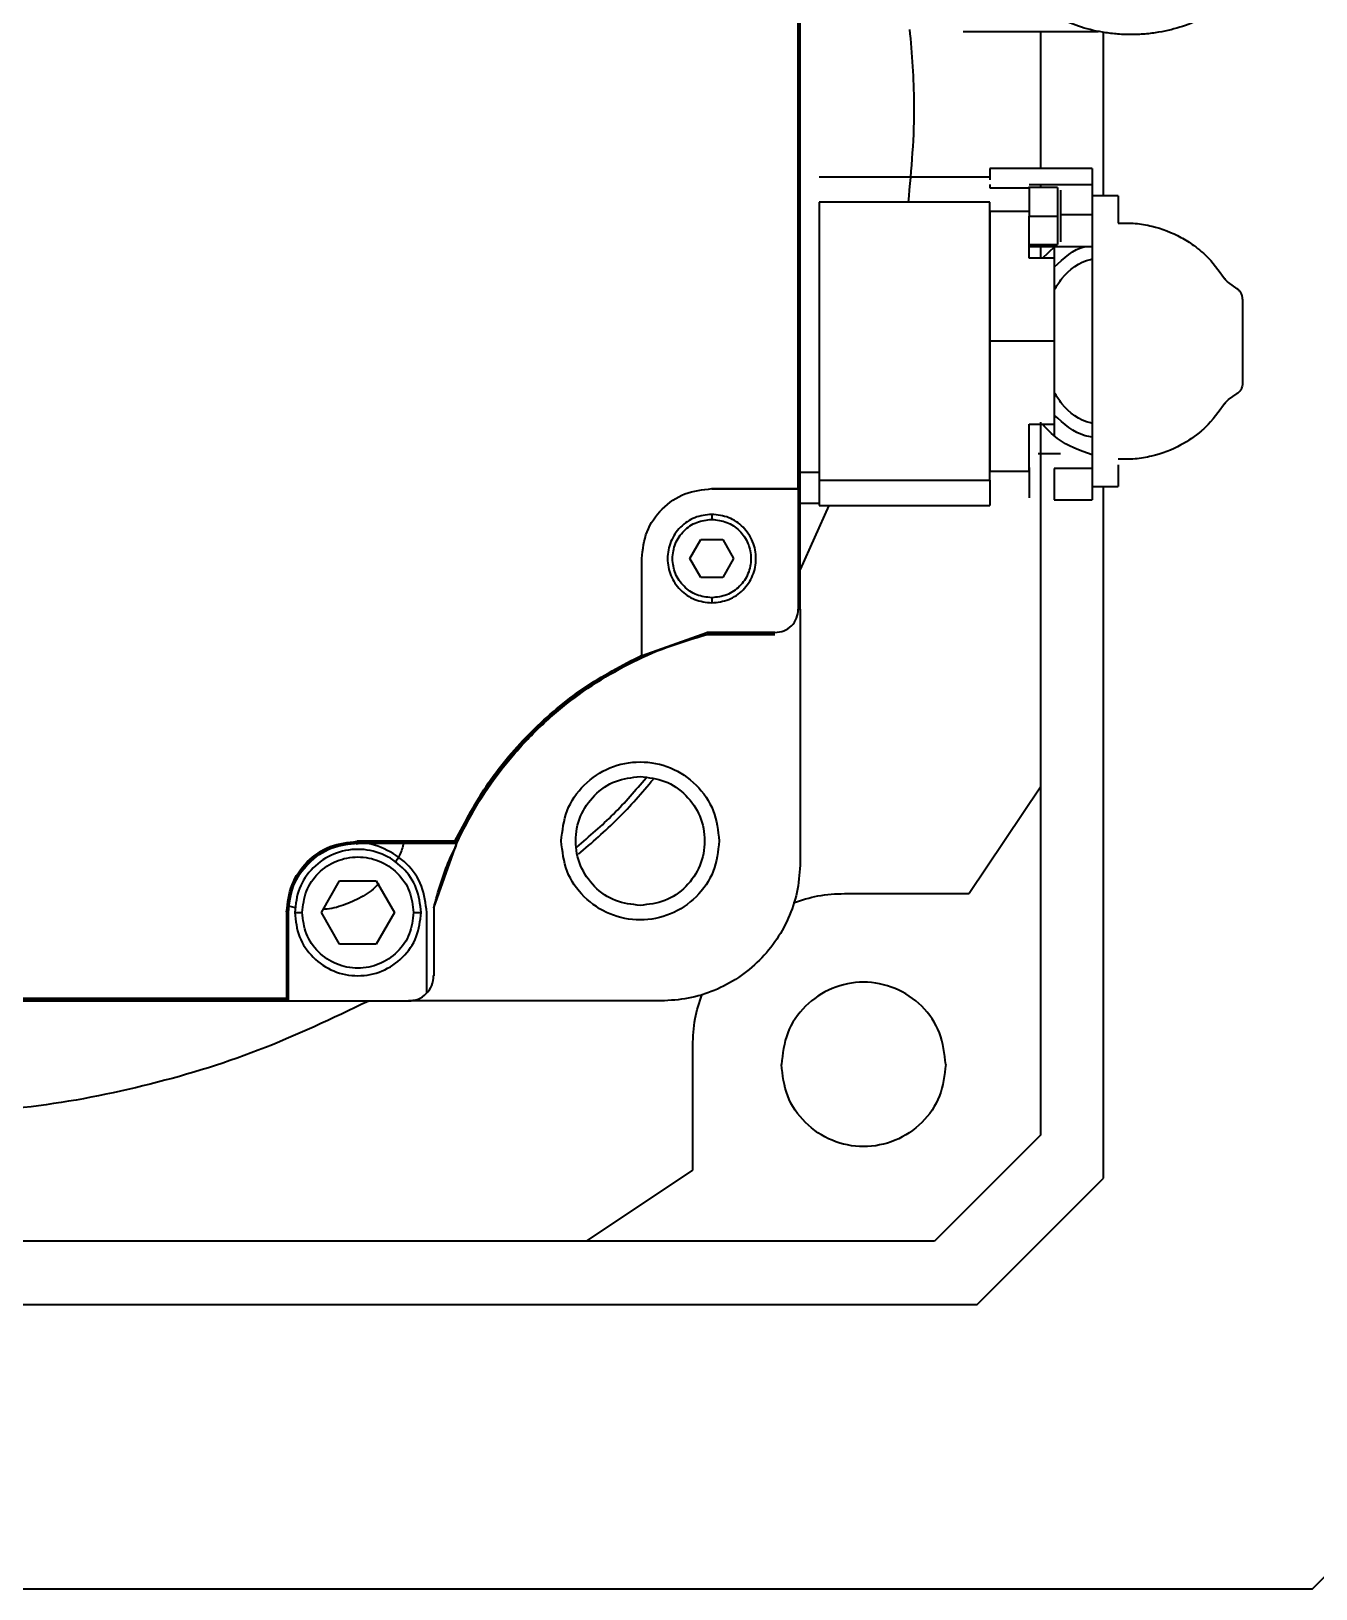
# Model space of a CAD drawing. Header units: millimetres. Extents: x -1052 to 3351, y 0 to 2015.
# Drawn here: x -363.778 to -362.274, y 1681.782 to 1683.605 of the extents above; entities that cross this region are included whole.
import ezdxf

# ---------------------------------------------------------------- set-up
doc = ezdxf.new("R2010")
doc.units = ezdxf.units.MM

msp = doc.modelspace()

# ---------------------------------------------------------------- linework, layer by layer
at = {"color": 7, "linetype": 'Continuous', "lineweight": 35}
for p, q in [((-362.8792, 1684.1116), (-362.8792, 1682.9283)), ((-362.8792, 1684.1116), (-362.8792, 1682.9283)), ((-362.8777, 1682.9282), (-362.8777, 1684.1117)), ((-362.8777, 1682.9282), (-362.8777, 1684.1117)), ((-362.8805, 1683.9705), (-362.8805, 1683.0693)), ((-362.8805, 1683.9705), (-362.8805, 1683.0693)), ((-362.687, 1683.6042), (-362.5287, 1683.6042)), ((-362.687, 1683.6042), (-362.5287, 1683.6042)), ((-362.5967, 1683.6042), (-362.5967, 1683.4437)), ((-362.5967, 1683.6042), (-362.5967, 1683.4437)), ((-362.5228, 1683.4119), (-362.5228, 1683.6032)), ((-362.5228, 1683.4119), (-362.5228, 1683.6032)), ((-362.6559, 1683.4437), (-362.6559, 1683.4305)), ((-362.5361, 1683.4437), (-362.6559, 1683.4437)), ((-362.6559, 1683.4437), (-362.6559, 1683.4305)), ((-362.5361, 1683.4437), (-362.6559, 1683.4437)), ((-362.5361, 1683.4437), (-362.5361, 1683.4253)), ((-362.5361, 1683.4437), (-362.5361, 1683.4253)), ((-362.8556, 1683.4341), (-362.6559, 1683.4341)), ((-362.8556, 1683.4341), (-362.6559, 1683.4341)), ((-362.6559, 1683.4253), (-362.6559, 1683.4212)), ((-362.6559, 1683.4253), (-362.6559, 1683.4212)), ((-362.6559, 1683.4212), (-362.61, 1683.4212)), ((-362.6559, 1683.4212), (-362.61, 1683.4212)), ((-362.5767, 1683.4216), (-362.6105, 1683.4216)), ((-362.5767, 1683.4216), (-362.6105, 1683.4216)), ((-362.61, 1683.425), (-362.5804, 1683.425)), ((-362.61, 1683.425), (-362.5804, 1683.425)), ((-362.61, 1683.4212), (-362.61, 1683.4211)), ((-362.61, 1683.4212), (-362.61, 1683.4211)), ((-362.61, 1683.4211), (-362.61, 1683.3937)), ((-362.61, 1683.4211), (-362.61, 1683.3937)), ((-362.6069, 1683.4253), (-362.5804, 1683.4253)), ((-362.6069, 1683.4253), (-362.5804, 1683.4253)), ((-362.5967, 1683.425), (-362.5967, 1683.4216)), ((-362.5967, 1683.425), (-362.5967, 1683.4216)), ((-362.5804, 1683.425), (-362.5804, 1683.4253)), ((-362.5804, 1683.4253), (-362.5361, 1683.4253)), ((-362.5804, 1683.425), (-362.5804, 1683.4253)), ((-362.5804, 1683.4253), (-362.5361, 1683.4253)), ((-362.5767, 1683.4216), (-362.5767, 1683.3883)), ((-362.5767, 1683.4216), (-362.5767, 1683.3883)), ((-362.5361, 1683.4253), (-362.5361, 1683.4073)), ((-362.5361, 1683.4253), (-362.5361, 1683.4073)), ((-362.6559, 1683.4045), (-362.8556, 1683.4045)), ((-362.8556, 1683.4045), (-362.8556, 1683.0791)), ((-362.6559, 1683.4045), (-362.8556, 1683.4045)), ((-362.8556, 1683.4045), (-362.8556, 1683.0791)), ((-362.6559, 1683.0791), (-362.6559, 1683.4045)), ((-362.6559, 1683.0791), (-362.6559, 1683.4045)), ((-362.573, 1683.4184), (-362.573, 1683.3883)), ((-362.573, 1683.4184), (-362.573, 1683.3883)), ((-362.5057, 1683.4119), (-362.5361, 1683.4119)), ((-362.5057, 1683.4119), (-362.5361, 1683.4119)), ((-362.5361, 1683.4073), (-362.5361, 1683.3907)), ((-362.5361, 1683.4073), (-362.5361, 1683.3907)), ((-362.5057, 1683.4119), (-362.5057, 1683.3799)), ((-362.5057, 1683.4119), (-362.5057, 1683.3799)), ((-362.6559, 1683.3937), (-362.6559, 1683.2418)), ((-362.61, 1683.3937), (-362.6559, 1683.3937)), ((-362.6559, 1683.3937), (-362.6559, 1683.2418)), ((-362.61, 1683.3937), (-362.6559, 1683.3937)), ((-362.61, 1683.3932), (-362.61, 1683.3937)), ((-362.61, 1683.3932), (-362.61, 1683.3937)), ((-362.61, 1683.3932), (-362.61, 1683.3883)), ((-362.61, 1683.3932), (-362.61, 1683.3883)), ((-362.61, 1683.388), (-362.61, 1683.3883)), ((-362.61, 1683.3883), (-362.5767, 1683.3883)), ((-362.61, 1683.388), (-362.61, 1683.3883)), ((-362.61, 1683.3883), (-362.5767, 1683.3883)), ((-362.61, 1683.339), (-362.61, 1683.388)), ((-362.61, 1683.339), (-362.61, 1683.388)), ((-362.5767, 1683.3883), (-362.5767, 1683.355)), ((-362.5767, 1683.3883), (-362.5767, 1683.355)), ((-362.5361, 1683.3898), (-362.573, 1683.3898)), ((-362.5361, 1683.3898), (-362.573, 1683.3898)), ((-362.573, 1683.3883), (-362.573, 1683.3581)), ((-362.573, 1683.3883), (-362.573, 1683.3581)), ((-362.5361, 1683.3907), (-362.5361, 1683.3898)), ((-362.5361, 1683.3907), (-362.5361, 1683.3898)), ((-362.5361, 1683.3898), (-362.5361, 1683.3528)), ((-362.5361, 1683.3898), (-362.5361, 1683.3528)), ((-362.6105, 1683.355), (-362.5767, 1683.355)), ((-362.6105, 1683.355), (-362.5767, 1683.355)), ((-362.61, 1683.3528), (-362.5361, 1683.3528)), ((-362.61, 1683.3528), (-362.5361, 1683.3528)), ((-362.5967, 1683.355), (-362.5967, 1683.339)), ((-362.5967, 1683.355), (-362.5967, 1683.339)), ((-362.5942, 1683.339), (-362.5799, 1683.3528)), ((-362.5942, 1683.339), (-362.5799, 1683.3528)), ((-362.5804, 1683.3528), (-362.5804, 1683.339)), ((-362.5804, 1683.3528), (-362.5804, 1683.339)), ((-362.5361, 1683.3528), (-362.5361, 1683.1309)), ((-362.5361, 1683.3528), (-362.5361, 1683.1309)), ((-362.5804, 1683.339), (-362.61, 1683.339)), ((-362.5804, 1683.339), (-362.61, 1683.339)), ((-362.5804, 1683.339), (-362.5804, 1683.2418)), ((-362.5804, 1683.339), (-362.5804, 1683.2418)), ((-362.3664, 1683.3032), (-362.3766, 1683.3103)), ((-362.3664, 1683.3032), (-362.3766, 1683.3103)), ((-362.36, 1683.291), (-362.36, 1683.1926)), ((-362.36, 1683.291), (-362.36, 1683.1926)), ((-362.6559, 1683.2418), (-362.6559, 1683.0899)), ((-362.5804, 1683.2418), (-362.6559, 1683.2418)), ((-362.6559, 1683.2418), (-362.6559, 1683.0899)), ((-362.5804, 1683.2418), (-362.6559, 1683.2418)), ((-362.5804, 1683.2418), (-362.5804, 1683.1446)), ((-362.5804, 1683.2418), (-362.5804, 1683.1446)), ((-362.3766, 1683.1734), (-362.3664, 1683.1805)), ((-362.3766, 1683.1734), (-362.3664, 1683.1805)), ((-362.5967, 1683.147), (-362.5967, 1682.7199)), ((-362.5967, 1683.147), (-362.5967, 1682.7199)), ((-362.61, 1683.1446), (-362.5804, 1683.1446)), ((-362.61, 1683.0899), (-362.61, 1683.1446)), ((-362.61, 1683.1446), (-362.5804, 1683.1446)), ((-362.61, 1683.0899), (-362.61, 1683.1446)), ((-362.5804, 1683.1446), (-362.5804, 1683.1309)), ((-362.5804, 1683.1446), (-362.5804, 1683.1309)), ((-362.5361, 1683.1309), (-362.5361, 1683.0939)), ((-362.5361, 1683.1309), (-362.5361, 1683.0939)), ((-362.573, 1683.1102), (-362.5991, 1683.1102)), ((-362.573, 1683.1102), (-362.5991, 1683.1102)), ((-362.61, 1683.0939), (-362.61, 1683.0734)), ((-362.61, 1683.0939), (-362.61, 1683.0734)), ((-362.5361, 1683.093), (-362.5804, 1683.093)), ((-362.5804, 1683.093), (-362.5804, 1683.0562)), ((-362.5361, 1683.093), (-362.5804, 1683.093)), ((-362.5804, 1683.093), (-362.5804, 1683.0562)), ((-362.5361, 1683.0939), (-362.5361, 1683.093)), ((-362.5361, 1683.0939), (-362.5361, 1683.093)), ((-362.5361, 1683.093), (-362.5361, 1683.0562)), ((-362.5361, 1683.093), (-362.5361, 1683.0562)), ((-362.5057, 1683.0972), (-362.5057, 1683.0717)), ((-362.5057, 1683.0972), (-362.5057, 1683.0717)), ((-362.8777, 1683.0887), (-362.8556, 1683.0887)), ((-362.8777, 1683.0887), (-362.8556, 1683.0887)), ((-362.8556, 1683.0887), (-362.8556, 1683.0843)), ((-362.8556, 1683.0887), (-362.8556, 1683.0843)), ((-362.8556, 1683.0791), (-362.6559, 1683.0791)), ((-362.8556, 1683.0791), (-362.8556, 1683.0495)), ((-362.8556, 1683.0791), (-362.6559, 1683.0791)), ((-362.8556, 1683.0791), (-362.8556, 1683.0495)), ((-362.6559, 1683.0899), (-362.61, 1683.0899)), ((-362.6559, 1683.0899), (-362.61, 1683.0899)), ((-362.6559, 1683.0791), (-362.6559, 1683.0495)), ((-362.6559, 1683.0791), (-362.6559, 1683.0495)), ((-362.9813, 1683.0693), (-362.8805, 1683.0693)), ((-362.9813, 1683.0688), (-362.9813, 1683.0693)), ((-362.9813, 1683.0693), (-362.8805, 1683.0693)), ((-362.9813, 1683.0688), (-362.9813, 1683.0693)), ((-362.88, 1683.0688), (-362.9813, 1683.0688)), ((-362.88, 1683.0688), (-362.9813, 1683.0688)), ((-362.8805, 1683.0693), (-362.88, 1683.0688)), ((-362.8805, 1683.0693), (-362.88, 1683.0688)), ((-362.88, 1683.0688), (-362.88, 1682.9283)), ((-362.88, 1683.0688), (-362.88, 1682.9283)), ((-362.61, 1683.0734), (-362.61, 1683.0586)), ((-362.61, 1683.0734), (-362.61, 1683.0586)), ((-362.5805, 1683.0562), (-362.536, 1683.0562)), ((-362.5805, 1683.0562), (-362.536, 1683.0562)), ((-362.5361, 1683.0717), (-362.5057, 1683.0717)), ((-362.5361, 1683.0717), (-362.5057, 1683.0717)), ((-362.5228, 1682.2626), (-362.5228, 1683.0717)), ((-362.5228, 1682.2626), (-362.5228, 1683.0717)), ((-362.9813, 1683.0392), (-362.9813, 1683.0333)), ((-362.9813, 1683.0392), (-362.9813, 1683.0333)), ((-362.8444, 1683.0495), (-362.8778, 1682.9746)), ((-362.8444, 1683.0495), (-362.8778, 1682.9746)), ((-362.8556, 1683.0518), (-362.8777, 1683.0518)), ((-362.8556, 1683.0518), (-362.8777, 1683.0518)), ((-362.8556, 1683.0495), (-362.6559, 1683.0495)), ((-362.8556, 1683.0495), (-362.6559, 1683.0495)), ((-363.0069, 1682.9874), (-362.9941, 1683.0096)), ((-363.0069, 1682.9874), (-362.9941, 1683.0096)), ((-362.9941, 1683.0096), (-362.9685, 1683.0096)), ((-362.9941, 1683.0096), (-362.9685, 1683.0096)), ((-362.9685, 1683.0096), (-362.9557, 1682.9874)), ((-362.9685, 1683.0096), (-362.9557, 1682.9874)), ((-363.0632, 1682.8745), (-363.0632, 1682.9874)), ((-363.0632, 1682.8745), (-363.0632, 1682.9874)), ((-362.9941, 1682.9652), (-363.0069, 1682.9874)), ((-362.9941, 1682.9652), (-363.0069, 1682.9874)), ((-362.9557, 1682.9874), (-362.9685, 1682.9652)), ((-362.9557, 1682.9874), (-362.9685, 1682.9652)), ((-362.9685, 1682.9652), (-362.9941, 1682.9652)), ((-362.9685, 1682.9652), (-362.9941, 1682.9652)), ((-362.9813, 1682.9416), (-362.9813, 1682.9356)), ((-362.9813, 1682.9416), (-362.9813, 1682.9356)), ((-362.88, 1682.9283), (-362.8792, 1682.9283)), ((-362.88, 1682.9283), (-362.8792, 1682.9283)), ((-362.8778, 1682.9283), (-362.8778, 1682.6325)), ((-362.8778, 1682.9283), (-362.8778, 1682.6325)), ((-363.0627, 1682.8741), (-362.9871, 1682.9009)), ((-363.0627, 1682.8741), (-362.9871, 1682.9009)), ((-362.9871, 1682.9009), (-362.987, 1682.9002)), ((-362.9073, 1682.9009), (-362.9871, 1682.9009)), ((-362.9871, 1682.9009), (-362.987, 1682.9002)), ((-362.9073, 1682.9009), (-362.9871, 1682.9009)), ((-362.987, 1682.9002), (-362.987, 1682.9001)), ((-362.987, 1682.9002), (-362.987, 1682.9001)), ((-362.9073, 1682.9001), (-362.987, 1682.9001)), ((-362.9073, 1682.9001), (-362.987, 1682.9001)), ((-362.9866, 1682.8986), (-362.9073, 1682.8986)), ((-362.9866, 1682.8986), (-362.9073, 1682.8986)), ((-362.9073, 1682.9001), (-362.9073, 1682.9009)), ((-362.9073, 1682.9001), (-362.9073, 1682.9009)), ((-363.0632, 1682.8745), (-363.0627, 1682.8741)), ((-363.0632, 1682.8745), (-363.0627, 1682.8741)), ((-362.5967, 1682.7199), (-362.6799, 1682.5954)), ((-362.5967, 1682.7199), (-362.6799, 1682.5954)), ((-362.5967, 1682.7199), (-362.5967, 1682.3126)), ((-362.5967, 1682.7199), (-362.5967, 1682.3126)), ((-363.2819, 1682.6566), (-363.3962, 1682.6566)), ((-363.3962, 1682.6566), (-363.3962, 1682.6553)), ((-363.2819, 1682.6566), (-363.3962, 1682.6566)), ((-363.3962, 1682.6566), (-363.3962, 1682.6553)), ((-363.2811, 1682.6553), (-363.3962, 1682.6553)), ((-363.2811, 1682.6553), (-363.3962, 1682.6553)), ((-363.3955, 1682.6546), (-363.2796, 1682.6546)), ((-363.3955, 1682.6546), (-363.2796, 1682.6546)), ((-363.3066, 1682.5786), (-363.2796, 1682.6546)), ((-363.3066, 1682.5786), (-363.2796, 1682.6546)), ((-363.2811, 1682.6553), (-363.2819, 1682.6566)), ((-363.2811, 1682.6553), (-363.2819, 1682.6566)), ((-363.4382, 1682.5732), (-363.4168, 1682.6102)), ((-363.4382, 1682.5732), (-363.4168, 1682.6102)), ((-363.4168, 1682.6102), (-363.3741, 1682.6102)), ((-363.4168, 1682.6102), (-363.3741, 1682.6102)), ((-363.3741, 1682.6102), (-363.3528, 1682.5732)), ((-363.3741, 1682.6102), (-363.3528, 1682.5732)), ((-362.826, 1682.5954), (-362.6799, 1682.5954)), ((-362.826, 1682.5954), (-362.6799, 1682.5954)), ((-363.4789, 1682.574), (-363.4789, 1682.4725)), ((-363.4776, 1682.574), (-363.4789, 1682.574)), ((-363.4789, 1682.574), (-363.4789, 1682.4725)), ((-363.4776, 1682.574), (-363.4789, 1682.574)), ((-363.4776, 1682.574), (-363.4776, 1682.4712)), ((-363.4776, 1682.574), (-363.4776, 1682.4712)), ((-363.4768, 1682.4696), (-363.4768, 1682.5732)), ((-363.4768, 1682.4696), (-363.4768, 1682.5732)), ((-363.4683, 1682.5789), (-363.4747, 1682.5802)), ((-363.4683, 1682.5789), (-363.4747, 1682.5802)), ((-363.4168, 1682.5363), (-363.4382, 1682.5732)), ((-363.4168, 1682.5363), (-363.4382, 1682.5732)), ((-363.3528, 1682.5732), (-363.3741, 1682.5363)), ((-363.3528, 1682.5732), (-363.3741, 1682.5363)), ((-363.3149, 1682.4793), (-363.3149, 1682.5732)), ((-363.3149, 1682.4793), (-363.3149, 1682.5732)), ((-363.3066, 1682.5786), (-363.3066, 1682.4992)), ((-363.3066, 1682.5786), (-363.3066, 1682.4992)), ((-363.3741, 1682.5363), (-363.4168, 1682.5363)), ((-363.3741, 1682.5363), (-363.4168, 1682.5363)), ((-363.4789, 1682.4725), (-364.3771, 1682.4725)), ((-363.4789, 1682.4725), (-364.3771, 1682.4725)), ((-363.4776, 1682.4712), (-363.4789, 1682.4725)), ((-363.4776, 1682.4712), (-363.4789, 1682.4725)), ((-363.4768, 1682.4696), (-364.3791, 1682.4696)), ((-363.4768, 1682.4696), (-364.3791, 1682.4696)), ((-363.4776, 1682.4712), (-364.3784, 1682.4712)), ((-363.4776, 1682.4712), (-364.3784, 1682.4712)), ((-363.3362, 1682.4696), (-363.4768, 1682.4696)), ((-363.3362, 1682.4696), (-363.4768, 1682.4696)), ((-363.0405, 1682.4698), (-363.3364, 1682.4698)), ((-363.0405, 1682.4698), (-363.3364, 1682.4698)), ((-363.0035, 1682.2719), (-363.0035, 1682.4179)), ((-363.0035, 1682.2719), (-363.0035, 1682.4179)), ((-362.5967, 1682.3126), (-362.7206, 1682.1887)), ((-362.5967, 1682.3126), (-362.7206, 1682.1887)), ((-363.128, 1682.1887), (-363.0035, 1682.2719)), ((-363.128, 1682.1887), (-363.0035, 1682.2719)), ((-362.6707, 1682.1147), (-362.5228, 1682.2626)), ((-362.6707, 1682.1147), (-362.5228, 1682.2626)), ((-362.7206, 1682.1887), (-363.128, 1682.1887)), ((-362.7206, 1682.1887), (-363.128, 1682.1887)), ((-365.1853, 1682.1147), (-362.6707, 1682.1147)), ((-365.1853, 1682.1147), (-362.6707, 1682.1147)), ((-362.2783, 1681.7819), (-362.1899, 1681.8703)), ((-362.2783, 1681.7819), (-362.1899, 1681.8703)), ((-365.5776, 1681.7819), (-362.2783, 1681.7819)), ((-365.5776, 1681.7819), (-362.2783, 1681.7819))]:
    msp.add_line(p, q, dxfattribs=at)
for points, knots in [([(-362.3828, 1683.6331), (-362.3979, 1683.6245), (-362.4204, 1683.6118), (-362.453, 1683.6038), (-362.4742, 1683.601), (-362.4913, 1683.6003), (-362.5083, 1683.6011), (-362.5293, 1683.6039), (-362.5617, 1683.6119), (-362.5841, 1683.6246), (-362.5991, 1683.6331)], [0, 0, 0, 0, 3.864036, 5.808269, 6.781871, 7.753767, 8.721138, 9.691709, 11.62729, 15.468678, 15.468678, 15.468678, 15.468678]), ([(-362.3828, 1683.6331), (-362.3979, 1683.6245), (-362.4204, 1683.6118), (-362.453, 1683.6038), (-362.4742, 1683.601), (-362.4913, 1683.6003), (-362.5083, 1683.6011), (-362.5293, 1683.6039), (-362.5617, 1683.6119), (-362.5841, 1683.6246), (-362.5991, 1683.6331)], [0, 0, 0, 0, 3.864036, 5.808269, 6.781871, 7.753767, 8.721138, 9.691709, 11.62729, 15.468678, 15.468678, 15.468678, 15.468678]), ([(-362.7498, 1683.6067), (-362.7474, 1683.5778), (-362.7416, 1683.5104), (-362.7479, 1683.443), (-362.7515, 1683.4045)], [0, 0, 0, 0, 5.876005, 13.692078, 13.692078, 13.692078, 13.692078]), ([(-362.7498, 1683.6067), (-362.7474, 1683.5778), (-362.7416, 1683.5104), (-362.7479, 1683.443), (-362.7515, 1683.4045)], [0, 0, 0, 0, 5.876005, 13.692078, 13.692078, 13.692078, 13.692078]), ([(-362.5057, 1683.3799), (-362.499, 1683.38), (-362.4856, 1683.3802), (-362.4598, 1683.3757), (-362.4369, 1683.3667), (-362.4188, 1683.3553), (-362.4095, 1683.3479), (-362.3963, 1683.3362), (-362.3879, 1683.3245), (-362.3808, 1683.3147)], [0, 0, 0, 0, 1.261679, 2.513976, 5.00612, 6.253166, 7.048934, 7.506224, 9.994556, 9.994556, 9.994556, 9.994556]), ([(-362.5057, 1683.3799), (-362.499, 1683.38), (-362.4856, 1683.3802), (-362.4598, 1683.3757), (-362.4369, 1683.3667), (-362.4188, 1683.3553), (-362.4095, 1683.3479), (-362.3963, 1683.3362), (-362.3879, 1683.3245), (-362.3808, 1683.3147)], [0, 0, 0, 0, 1.261679, 2.513976, 5.00612, 6.253166, 7.048934, 7.506224, 9.994556, 9.994556, 9.994556, 9.994556]), ([(-362.5804, 1683.3283), (-362.5694, 1683.3389), (-362.5581, 1683.3499), (-362.5434, 1683.3527), (-362.543, 1683.3528)], [0, 0, 0, 0, 2.974665, 3.060424, 3.060424, 3.060424, 3.060424]), ([(-362.5804, 1683.3283), (-362.5694, 1683.3389), (-362.5581, 1683.3499), (-362.5434, 1683.3527), (-362.543, 1683.3528)], [0, 0, 0, 0, 2.974665, 3.060424, 3.060424, 3.060424, 3.060424]), ([(-362.5804, 1683.3018), (-362.5777, 1683.3063), (-362.5679, 1683.3223), (-362.5506, 1683.3351), (-362.5367, 1683.3378), (-362.5361, 1683.3379)], [0, 0, 0, 0, 1.091399, 3.850394, 3.983026, 3.983026, 3.983026, 3.983026]), ([(-362.5804, 1683.3018), (-362.5777, 1683.3063), (-362.5679, 1683.3223), (-362.5506, 1683.3351), (-362.5367, 1683.3378), (-362.5361, 1683.3379)], [0, 0, 0, 0, 1.091399, 3.850394, 3.983026, 3.983026, 3.983026, 3.983026]), ([(-362.3766, 1683.3103), (-362.3774, 1683.3109), (-362.3791, 1683.3122), (-362.3802, 1683.3138), (-362.3808, 1683.3147)], [0, 0, 0, 0, 0.2024779, 0.4090377, 0.4090377, 0.4090377, 0.4090377]), ([(-362.3766, 1683.3103), (-362.3774, 1683.3109), (-362.3791, 1683.3122), (-362.3802, 1683.3138), (-362.3808, 1683.3147)], [0, 0, 0, 0, 0.2024779, 0.4090377, 0.4090377, 0.4090377, 0.4090377]), ([(-362.36, 1683.291), (-362.3601, 1683.2922), (-362.3603, 1683.2946), (-362.3616, 1683.2979), (-362.3636, 1683.3009), (-362.3655, 1683.3025), (-362.3664, 1683.3032)], [0, 0, 0, 0, 0.2405007, 0.4819566, 0.7243993, 0.9630749, 0.9630749, 0.9630749, 0.9630749]), ([(-362.36, 1683.291), (-362.3601, 1683.2922), (-362.3603, 1683.2946), (-362.3616, 1683.2979), (-362.3636, 1683.3009), (-362.3655, 1683.3025), (-362.3664, 1683.3032)], [0, 0, 0, 0, 0.2405007, 0.4819566, 0.7243993, 0.9630749, 0.9630749, 0.9630749, 0.9630749]), ([(-362.36, 1683.1926), (-362.3601, 1683.1914), (-362.3603, 1683.1895), (-362.361, 1683.1873), (-362.3621, 1683.185), (-362.3637, 1683.1827), (-362.3655, 1683.1812), (-362.3664, 1683.1805)], [0, 0, 0, 0, 0.2401636, 0.394074, 0.4814486, 0.7459767, 0.9631473, 0.9631473, 0.9631473, 0.9631473]), ([(-362.36, 1683.1926), (-362.3601, 1683.1914), (-362.3603, 1683.1895), (-362.361, 1683.1873), (-362.3621, 1683.185), (-362.3637, 1683.1827), (-362.3655, 1683.1812), (-362.3664, 1683.1805)], [0, 0, 0, 0, 0.2401636, 0.394074, 0.4814486, 0.7459767, 0.9631473, 0.9631473, 0.9631473, 0.9631473]), ([(-362.5361, 1683.1458), (-362.5367, 1683.1459), (-362.5506, 1683.1486), (-362.5679, 1683.1614), (-362.5777, 1683.1774), (-362.5804, 1683.1819)], [0, 0, 0, 0, 0.132632, 2.891636, 3.983022, 3.983022, 3.983022, 3.983022]), ([(-362.5361, 1683.1458), (-362.5367, 1683.1459), (-362.5506, 1683.1486), (-362.5679, 1683.1614), (-362.5777, 1683.1774), (-362.5804, 1683.1819)], [0, 0, 0, 0, 0.132632, 2.891636, 3.983022, 3.983022, 3.983022, 3.983022]), ([(-362.3808, 1683.169), (-362.3879, 1683.1591), (-362.3963, 1683.1475), (-362.4139, 1683.1318), (-362.4333, 1683.1183), (-362.46, 1683.108), (-362.4857, 1683.1035), (-362.4991, 1683.1037), (-362.5057, 1683.1037)], [0, 0, 0, 0, 2.501918, 2.93692, 4.993173, 7.488467, 8.743414, 9.993832, 9.993832, 9.993832, 9.993832]), ([(-362.3808, 1683.169), (-362.3879, 1683.1591), (-362.3963, 1683.1475), (-362.4139, 1683.1318), (-362.4333, 1683.1183), (-362.46, 1683.108), (-362.4857, 1683.1035), (-362.4991, 1683.1037), (-362.5057, 1683.1037)], [0, 0, 0, 0, 2.501918, 2.93692, 4.993173, 7.488467, 8.743414, 9.993832, 9.993832, 9.993832, 9.993832]), ([(-362.3808, 1683.169), (-362.3802, 1683.1698), (-362.3791, 1683.1715), (-362.3774, 1683.1728), (-362.3766, 1683.1734)], [0, 0, 0, 0, 0.2065485, 0.4090258, 0.4090258, 0.4090258, 0.4090258]), ([(-362.3808, 1683.169), (-362.3802, 1683.1698), (-362.3791, 1683.1715), (-362.3774, 1683.1728), (-362.3766, 1683.1734)], [0, 0, 0, 0, 0.2065485, 0.4090258, 0.4090258, 0.4090258, 0.4090258]), ([(-362.5361, 1683.1295), (-362.5388, 1683.13), (-362.556, 1683.1329), (-362.5693, 1683.1451), (-362.5804, 1683.1554)], [0, 0, 0, 0, 0.563942, 3.528904, 3.528904, 3.528904, 3.528904]), ([(-362.5361, 1683.1295), (-362.5388, 1683.13), (-362.556, 1683.1329), (-362.5693, 1683.1451), (-362.5804, 1683.1554)], [0, 0, 0, 0, 0.563942, 3.528904, 3.528904, 3.528904, 3.528904]), ([(-362.5361, 1683.1088), (-362.5505, 1683.1139), (-362.5729, 1683.1218), (-362.5887, 1683.1387), (-362.5942, 1683.1446)], [0, 0, 0, 0, 3.023251, 4.686267, 4.686267, 4.686267, 4.686267]), ([(-362.5361, 1683.1088), (-362.5505, 1683.1139), (-362.5729, 1683.1218), (-362.5887, 1683.1387), (-362.5942, 1683.1446)], [0, 0, 0, 0, 3.023251, 4.686267, 4.686267, 4.686267, 4.686267]), ([(-363.0632, 1682.9874), (-363.062, 1682.9982), (-363.0595, 1683.0196), (-363.0406, 1683.0467), (-363.0135, 1683.0656), (-362.992, 1683.0681), (-362.9813, 1683.0693)], [0, 0, 0, 0, 2.168999, 4.337999, 6.50702, 8.676018, 8.676018, 8.676018, 8.676018]), ([(-363.0632, 1682.9874), (-363.062, 1682.9982), (-363.0595, 1683.0196), (-363.0406, 1683.0467), (-363.0135, 1683.0656), (-362.992, 1683.0681), (-362.9813, 1683.0693)], [0, 0, 0, 0, 2.168999, 4.337999, 6.50702, 8.676018, 8.676018, 8.676018, 8.676018]), ([(-362.9813, 1683.0392), (-362.9881, 1683.0384), (-363.0016, 1683.0369), (-363.0189, 1683.0249), (-363.0304, 1683.0078), (-363.0344, 1682.9874), (-363.0304, 1682.9671), (-363.0189, 1682.95), (-363.0016, 1682.938), (-362.9881, 1682.9364), (-362.9813, 1682.9356)], [0, 0, 0, 0, 1.371469, 2.742915, 4.114374, 5.485831, 6.857288, 8.228746, 9.600193, 10.971661, 10.971661, 10.971661, 10.971661]), ([(-362.9813, 1683.0392), (-362.9881, 1683.0384), (-363.0016, 1683.0369), (-363.0189, 1683.0249), (-363.0304, 1683.0078), (-363.0344, 1682.9874), (-363.0304, 1682.9671), (-363.0189, 1682.95), (-363.0016, 1682.938), (-362.9881, 1682.9364), (-362.9813, 1682.9356)], [0, 0, 0, 0, 1.371469, 2.742915, 4.114374, 5.485831, 6.857288, 8.228746, 9.600193, 10.971661, 10.971661, 10.971661, 10.971661]), ([(-362.9813, 1682.9356), (-362.9745, 1682.9364), (-362.961, 1682.938), (-362.9437, 1682.95), (-362.9322, 1682.9671), (-362.9282, 1682.9874), (-362.9322, 1683.0078), (-362.9437, 1683.0249), (-362.961, 1683.0369), (-362.9745, 1683.0384), (-362.9813, 1683.0392)], [0, 0, 0, 0, 1.371439, 2.742911, 4.114353, 5.48581, 6.857267, 8.228709, 9.60018, 10.971619, 10.971619, 10.971619, 10.971619]), ([(-362.9813, 1682.9356), (-362.9745, 1682.9364), (-362.961, 1682.938), (-362.9437, 1682.95), (-362.9322, 1682.9671), (-362.9282, 1682.9874), (-362.9322, 1683.0078), (-362.9437, 1683.0249), (-362.961, 1683.0369), (-362.9745, 1683.0384), (-362.9813, 1683.0392)], [0, 0, 0, 0, 1.371439, 2.742911, 4.114353, 5.48581, 6.857267, 8.228709, 9.60018, 10.971619, 10.971619, 10.971619, 10.971619]), ([(-362.9813, 1682.9416), (-362.9873, 1682.9423), (-362.9993, 1682.9436), (-363.0146, 1682.9542), (-363.0248, 1682.9694), (-363.0283, 1682.9874), (-363.0248, 1683.0054), (-363.0146, 1683.0206), (-362.9993, 1683.0312), (-362.9873, 1683.0326), (-362.9813, 1683.0333)], [0, 0, 0, 0, 1.21474, 2.429449, 3.644169, 4.85888, 6.073606, 7.288314, 8.503031, 9.717771, 9.717771, 9.717771, 9.717771]), ([(-362.9813, 1682.9416), (-362.9873, 1682.9423), (-362.9993, 1682.9436), (-363.0146, 1682.9542), (-363.0248, 1682.9694), (-363.0283, 1682.9874), (-363.0248, 1683.0054), (-363.0146, 1683.0206), (-362.9993, 1683.0312), (-362.9873, 1683.0326), (-362.9813, 1683.0333)], [0, 0, 0, 0, 1.21474, 2.429449, 3.644169, 4.85888, 6.073606, 7.288314, 8.503031, 9.717771, 9.717771, 9.717771, 9.717771]), ([(-362.9813, 1683.0333), (-362.9753, 1683.0326), (-362.9633, 1683.0312), (-362.948, 1683.0206), (-362.9378, 1683.0054), (-362.9342, 1682.9874), (-362.9378, 1682.9694), (-362.948, 1682.9542), (-362.9633, 1682.9436), (-362.9753, 1682.9423), (-362.9813, 1682.9416)], [0, 0, 0, 0, 1.214711, 2.429427, 3.644136, 4.858861, 6.073572, 7.288293, 8.503001, 9.717712, 9.717712, 9.717712, 9.717712]), ([(-362.9813, 1683.0333), (-362.9753, 1683.0326), (-362.9633, 1683.0312), (-362.948, 1683.0206), (-362.9378, 1683.0054), (-362.9342, 1682.9874), (-362.9378, 1682.9694), (-362.948, 1682.9542), (-362.9633, 1682.9436), (-362.9753, 1682.9423), (-362.9813, 1682.9416)], [0, 0, 0, 0, 1.214711, 2.429427, 3.644136, 4.858861, 6.073572, 7.288293, 8.503001, 9.717712, 9.717712, 9.717712, 9.717712]), ([(-362.9073, 1682.9009), (-362.9038, 1682.9013), (-362.8966, 1682.9021), (-362.8875, 1682.9084), (-362.8812, 1682.9175), (-362.8804, 1682.9247), (-362.88, 1682.9283)], [0, 0, 0, 0, 0.724961, 1.449915, 2.17486, 2.899821, 2.899821, 2.899821, 2.899821]), ([(-362.9073, 1682.9009), (-362.9038, 1682.9013), (-362.8966, 1682.9021), (-362.8875, 1682.9084), (-362.8812, 1682.9175), (-362.8804, 1682.9247), (-362.88, 1682.9283)], [0, 0, 0, 0, 0.724961, 1.449915, 2.17486, 2.899821, 2.899821, 2.899821, 2.899821]), ([(-363.2796, 1682.6546), (-363.2723, 1682.6693), (-363.2576, 1682.6987), (-363.2295, 1682.7393), (-363.1974, 1682.7768), (-363.1613, 1682.8104), (-363.1217, 1682.8398), (-363.079, 1682.8646), (-363.034, 1682.8849), (-363.0024, 1682.894), (-362.9866, 1682.8986)], [0, 0, 0, 0, 3.32992, 6.659851, 9.989796, 13.319718, 16.649664, 19.979585, 23.30951, 26.639448, 26.639448, 26.639448, 26.639448]), ([(-363.2796, 1682.6546), (-363.2723, 1682.6693), (-363.2576, 1682.6987), (-363.2295, 1682.7393), (-363.1974, 1682.7768), (-363.1613, 1682.8104), (-363.1217, 1682.8398), (-363.079, 1682.8646), (-363.034, 1682.8849), (-363.0024, 1682.894), (-362.9866, 1682.8986)], [0, 0, 0, 0, 3.32992, 6.659851, 9.989796, 13.319718, 16.649664, 19.979585, 23.30951, 26.639448, 26.639448, 26.639448, 26.639448]), ([(-363.2819, 1682.6566), (-363.2696, 1682.6799), (-363.2451, 1682.7265), (-363.1934, 1682.7865), (-363.1332, 1682.838), (-363.0865, 1682.8623), (-363.0632, 1682.8745)], [0, 0, 0, 0, 5.324147, 10.648266, 15.972399, 21.296536, 21.296536, 21.296536, 21.296536]), ([(-363.2819, 1682.6566), (-363.2696, 1682.6799), (-363.2451, 1682.7265), (-363.1934, 1682.7865), (-363.1332, 1682.838), (-363.0865, 1682.8623), (-363.0632, 1682.8745)], [0, 0, 0, 0, 5.324147, 10.648266, 15.972399, 21.296536, 21.296536, 21.296536, 21.296536]), ([(-363.0625, 1682.8727), (-363.0681, 1682.8703), (-363.0889, 1682.8614), (-363.1224, 1682.841), (-363.1623, 1682.8117), (-363.1985, 1682.7779), (-363.2307, 1682.7403), (-363.2589, 1682.6996), (-363.2737, 1682.6701), (-363.2811, 1682.6553)], [0, 0, 0, 0, 1.242335, 4.584263, 7.926183, 11.26814, 14.610051, 17.951994, 21.293908, 21.293908, 21.293908, 21.293908]), ([(-363.0625, 1682.8727), (-363.0681, 1682.8703), (-363.0889, 1682.8614), (-363.1224, 1682.841), (-363.1623, 1682.8117), (-363.1985, 1682.7779), (-363.2307, 1682.7403), (-363.2589, 1682.6996), (-363.2737, 1682.6701), (-363.2811, 1682.6553)], [0, 0, 0, 0, 1.242335, 4.584263, 7.926183, 11.26814, 14.610051, 17.951994, 21.293908, 21.293908, 21.293908, 21.293908]), ([(-363.1575, 1682.657), (-363.1561, 1682.6691), (-363.1534, 1682.6933), (-363.132, 1682.7241), (-363.1014, 1682.7447), (-363.0651, 1682.7519), (-363.0287, 1682.7447), (-362.9982, 1682.7241), (-362.9768, 1682.6933), (-362.974, 1682.6691), (-362.9726, 1682.657)], [0, 0, 0, 0, 2.449029, 4.898048, 7.347063, 9.796104, 12.245116, 14.694156, 17.143175, 19.592204, 19.592204, 19.592204, 19.592204]), ([(-363.1575, 1682.657), (-363.1561, 1682.6691), (-363.1534, 1682.6933), (-363.132, 1682.7241), (-363.1014, 1682.7447), (-363.0651, 1682.7519), (-363.0287, 1682.7447), (-362.9982, 1682.7241), (-362.9768, 1682.6933), (-362.974, 1682.6691), (-362.9726, 1682.657)], [0, 0, 0, 0, 2.449029, 4.898048, 7.347063, 9.796104, 12.245116, 14.694156, 17.143175, 19.592204, 19.592204, 19.592204, 19.592204]), ([(-363.0651, 1682.5816), (-363.0749, 1682.5827), (-363.0947, 1682.585), (-363.1198, 1682.6024), (-363.1366, 1682.6274), (-363.1425, 1682.657), (-363.1366, 1682.6867), (-363.1198, 1682.7116), (-363.0947, 1682.7291), (-363.0749, 1682.7313), (-363.0651, 1682.7325)], [0, 0, 0, 0, 1.998414, 3.99683, 5.995233, 7.993647, 9.992046, 11.990462, 13.988869, 15.987286, 15.987286, 15.987286, 15.987286]), ([(-363.0651, 1682.5816), (-363.0749, 1682.5827), (-363.0947, 1682.585), (-363.1198, 1682.6024), (-363.1366, 1682.6274), (-363.1425, 1682.657), (-363.1366, 1682.6867), (-363.1198, 1682.7116), (-363.0947, 1682.7291), (-363.0749, 1682.7313), (-363.0651, 1682.7325)], [0, 0, 0, 0, 1.998414, 3.99683, 5.995233, 7.993647, 9.992046, 11.990462, 13.988869, 15.987286, 15.987286, 15.987286, 15.987286]), ([(-363.1391, 1682.6499), (-363.1245, 1682.6624), (-363.0954, 1682.6874), (-363.0704, 1682.7165), (-363.0579, 1682.731)], [0, 0, 0, 0, 3.88518, 7.770369, 7.770369, 7.770369, 7.770369]), ([(-363.1391, 1682.6499), (-363.1245, 1682.6624), (-363.0954, 1682.6874), (-363.0704, 1682.7165), (-363.0579, 1682.731)], [0, 0, 0, 0, 3.88518, 7.770369, 7.770369, 7.770369, 7.770369]), ([(-363.0651, 1682.7325), (-363.0552, 1682.7313), (-363.0355, 1682.7291), (-363.0103, 1682.7116), (-362.9936, 1682.6867), (-362.9877, 1682.657), (-362.9936, 1682.6274), (-363.0103, 1682.6024), (-363.0355, 1682.585), (-363.0552, 1682.5827), (-363.0651, 1682.5816)], [0, 0, 0, 0, 1.998388, 3.996795, 5.99521, 7.99361, 9.992024, 11.990427, 13.988842, 15.987227, 15.987227, 15.987227, 15.987227]), ([(-363.0651, 1682.7325), (-363.0552, 1682.7313), (-363.0355, 1682.7291), (-363.0103, 1682.7116), (-362.9936, 1682.6867), (-362.9877, 1682.657), (-362.9936, 1682.6274), (-363.0103, 1682.6024), (-363.0355, 1682.585), (-363.0552, 1682.5827), (-363.0651, 1682.5816)], [0, 0, 0, 0, 1.998388, 3.996795, 5.99521, 7.99361, 9.992024, 11.990427, 13.988842, 15.987227, 15.987227, 15.987227, 15.987227]), ([(-363.4789, 1682.574), (-363.4776, 1682.5848), (-363.4751, 1682.6065), (-363.456, 1682.6338), (-363.4287, 1682.6529), (-363.407, 1682.6554), (-363.3962, 1682.6566)], [0, 0, 0, 0, 2.188158, 4.376294, 6.564429, 8.752552, 8.752552, 8.752552, 8.752552]), ([(-363.4789, 1682.574), (-363.4776, 1682.5848), (-363.4751, 1682.6065), (-363.456, 1682.6338), (-363.4287, 1682.6529), (-363.407, 1682.6554), (-363.3962, 1682.6566)], [0, 0, 0, 0, 2.188158, 4.376294, 6.564429, 8.752552, 8.752552, 8.752552, 8.752552]), ([(-363.3962, 1682.6553), (-363.4069, 1682.6541), (-363.4282, 1682.6517), (-363.4551, 1682.6329), (-363.4739, 1682.606), (-363.4763, 1682.5846), (-363.4776, 1682.574)], [0, 0, 0, 0, 2.153963, 4.307918, 6.461868, 8.615831, 8.615831, 8.615831, 8.615831]), ([(-363.3962, 1682.6553), (-363.4069, 1682.6541), (-363.4282, 1682.6517), (-363.4551, 1682.6329), (-363.4739, 1682.606), (-363.4763, 1682.5846), (-363.4776, 1682.574)], [0, 0, 0, 0, 2.153963, 4.307918, 6.461868, 8.615831, 8.615831, 8.615831, 8.615831]), ([(-363.4768, 1682.5732), (-363.4756, 1682.5839), (-363.4732, 1682.6052), (-363.4543, 1682.6321), (-363.4275, 1682.6509), (-363.4061, 1682.6534), (-363.3955, 1682.6546)], [0, 0, 0, 0, 2.153963, 4.307901, 6.461864, 8.615827, 8.615827, 8.615827, 8.615827]), ([(-363.4768, 1682.5732), (-363.4756, 1682.5839), (-363.4732, 1682.6052), (-363.4543, 1682.6321), (-363.4275, 1682.6509), (-363.4061, 1682.6534), (-363.3955, 1682.6546)], [0, 0, 0, 0, 2.153963, 4.307901, 6.461864, 8.615827, 8.615827, 8.615827, 8.615827]), ([(-363.3418, 1682.6546), (-363.3431, 1682.6497), (-363.3455, 1682.6415), (-363.3501, 1682.6344), (-363.352, 1682.6315)], [0, 0, 0, 0, 1.019808, 1.72177, 1.72177, 1.72177, 1.72177]), ([(-363.3418, 1682.6546), (-363.3431, 1682.6497), (-363.3455, 1682.6415), (-363.3501, 1682.6344), (-363.352, 1682.6315)], [0, 0, 0, 0, 1.019808, 1.72177, 1.72177, 1.72177, 1.72177]), ([(-362.9726, 1682.657), (-362.974, 1682.6449), (-362.9768, 1682.6207), (-362.9982, 1682.59), (-363.0287, 1682.5694), (-363.0651, 1682.5622), (-363.1014, 1682.5694), (-363.132, 1682.59), (-363.1534, 1682.6207), (-363.1561, 1682.6449), (-363.1575, 1682.657)], [0, 0, 0, 0, 2.449029, 4.898048, 7.347088, 9.796103, 12.245147, 14.694162, 17.143181, 19.59221, 19.59221, 19.59221, 19.59221]), ([(-362.9726, 1682.657), (-362.974, 1682.6449), (-362.9768, 1682.6207), (-362.9982, 1682.59), (-363.0287, 1682.5694), (-363.0651, 1682.5622), (-363.1014, 1682.5694), (-363.132, 1682.59), (-363.1534, 1682.6207), (-363.1561, 1682.6449), (-363.1575, 1682.657)], [0, 0, 0, 0, 2.449029, 4.898048, 7.347088, 9.796103, 12.245147, 14.694162, 17.143181, 19.59221, 19.59221, 19.59221, 19.59221]), ([(-363.3215, 1682.5732), (-363.3226, 1682.5829), (-363.3248, 1682.6023), (-363.3419, 1682.6269), (-363.3664, 1682.6434), (-363.3955, 1682.6491), (-363.4245, 1682.6434), (-363.449, 1682.6269), (-363.4661, 1682.6023), (-363.4683, 1682.5829), (-363.4694, 1682.5732)], [0, 0, 0, 0, 1.959214, 3.918436, 5.87768, 7.836911, 9.796142, 11.755336, 13.714558, 15.673784, 15.673784, 15.673784, 15.673784]), ([(-363.3215, 1682.5732), (-363.3226, 1682.5829), (-363.3248, 1682.6023), (-363.3419, 1682.6269), (-363.3664, 1682.6434), (-363.3955, 1682.6491), (-363.4245, 1682.6434), (-363.449, 1682.6269), (-363.4661, 1682.6023), (-363.4683, 1682.5829), (-363.4694, 1682.5732)], [0, 0, 0, 0, 1.959214, 3.918436, 5.87768, 7.836911, 9.796142, 11.755336, 13.714558, 15.673784, 15.673784, 15.673784, 15.673784]), ([(-363.4606, 1682.5732), (-363.4596, 1682.5818), (-363.4576, 1682.5988), (-363.4426, 1682.6205), (-363.4211, 1682.6349), (-363.3955, 1682.64), (-363.3699, 1682.6349), (-363.3484, 1682.6205), (-363.3333, 1682.5988), (-363.3314, 1682.5818), (-363.3304, 1682.5732)], [0, 0, 0, 0, 1.724108, 3.448228, 5.172347, 6.896429, 8.620569, 10.344689, 12.068809, 13.792917, 13.792917, 13.792917, 13.792917]), ([(-363.4606, 1682.5732), (-363.4596, 1682.5818), (-363.4576, 1682.5988), (-363.4426, 1682.6205), (-363.4211, 1682.6349), (-363.3955, 1682.64), (-363.3699, 1682.6349), (-363.3484, 1682.6205), (-363.3333, 1682.5988), (-363.3314, 1682.5818), (-363.3304, 1682.5732)], [0, 0, 0, 0, 1.724108, 3.448228, 5.172347, 6.896429, 8.620569, 10.344689, 12.068809, 13.792917, 13.792917, 13.792917, 13.792917]), ([(-363.3149, 1682.5732), (-363.3161, 1682.5838), (-363.3185, 1682.6048), (-363.3372, 1682.632), (-363.3637, 1682.6488), (-363.386, 1682.6559), (-363.3971, 1682.6535), (-363.398, 1682.6534)], [0, 0, 0, 0, 2.138199, 4.276411, 6.414627, 8.552841, 8.726326, 8.726326, 8.726326, 8.726326]), ([(-363.3149, 1682.5732), (-363.3161, 1682.5838), (-363.3185, 1682.6048), (-363.3372, 1682.632), (-363.3637, 1682.6488), (-363.386, 1682.6559), (-363.3971, 1682.6535), (-363.398, 1682.6534)], [0, 0, 0, 0, 2.138199, 4.276411, 6.414627, 8.552841, 8.726326, 8.726326, 8.726326, 8.726326]), ([(-363.3067, 1682.5787), (-363.3015, 1682.5979), (-363.2946, 1682.623), (-363.283, 1682.6461), (-363.2802, 1682.6516)], [0, 0, 0, 0, 4.011644, 5.255358, 5.255358, 5.255358, 5.255358]), ([(-363.3067, 1682.5787), (-363.3015, 1682.5979), (-363.2946, 1682.623), (-363.283, 1682.6461), (-363.2802, 1682.6516)], [0, 0, 0, 0, 4.011644, 5.255358, 5.255358, 5.255358, 5.255358]), ([(-362.8778, 1682.6325), (-362.8784, 1682.6218), (-362.8796, 1682.6005), (-362.8893, 1682.5698), (-362.9044, 1682.5415), (-362.9248, 1682.5167), (-362.9496, 1682.4963), (-362.9779, 1682.4813), (-363.0086, 1682.4716), (-363.0299, 1682.4704), (-363.0405, 1682.4698)], [0, 0, 0, 0, 2.158686, 4.31738, 6.476084, 8.634759, 10.793456, 12.952139, 15.110815, 17.269517, 17.269517, 17.269517, 17.269517]), ([(-362.8778, 1682.6325), (-362.8784, 1682.6218), (-362.8796, 1682.6005), (-362.8893, 1682.5698), (-362.9044, 1682.5415), (-362.9248, 1682.5167), (-362.9496, 1682.4963), (-362.9779, 1682.4813), (-363.0086, 1682.4716), (-363.0299, 1682.4704), (-363.0405, 1682.4698)], [0, 0, 0, 0, 2.158686, 4.31738, 6.476084, 8.634759, 10.793456, 12.952139, 15.110815, 17.269517, 17.269517, 17.269517, 17.269517]), ([(-363.3708, 1682.6073), (-363.3717, 1682.6063), (-363.3776, 1682.5997), (-363.3916, 1682.5906), (-363.4121, 1682.5815), (-363.4274, 1682.5771), (-363.4354, 1682.5771), (-363.436, 1682.5771)], [0, 0, 0, 0, 0.271529, 1.798769, 3.326055, 4.853354, 4.963207, 4.963207, 4.963207, 4.963207]), ([(-363.3708, 1682.6073), (-363.3717, 1682.6063), (-363.3776, 1682.5997), (-363.3916, 1682.5906), (-363.4121, 1682.5815), (-363.4274, 1682.5771), (-363.4354, 1682.5771), (-363.436, 1682.5771)], [0, 0, 0, 0, 0.271529, 1.798769, 3.326055, 4.853354, 4.963207, 4.963207, 4.963207, 4.963207]), ([(-362.8858, 1682.5847), (-362.8762, 1682.5878), (-362.8557, 1682.5944), (-362.8363, 1682.5951), (-362.826, 1682.5954)], [0, 0, 0, 0, 1.936959, 4.130361, 4.130361, 4.130361, 4.130361]), ([(-362.8858, 1682.5847), (-362.8762, 1682.5878), (-362.8557, 1682.5944), (-362.8363, 1682.5951), (-362.826, 1682.5954)], [0, 0, 0, 0, 1.936959, 4.130361, 4.130361, 4.130361, 4.130361]), ([(-363.4694, 1682.5732), (-363.4693, 1682.5732), (-363.469, 1682.5732), (-363.467, 1682.5732), (-363.464, 1682.5732), (-363.4617, 1682.5732), (-363.4606, 1682.5732)], [0, 0, 0, 0, 0.1499864, 0.3000732, 0.4500012, 0.60004, 0.60004, 0.60004, 0.60004]), ([(-363.4694, 1682.5732), (-363.4683, 1682.5636), (-363.4661, 1682.5442), (-363.449, 1682.5196), (-363.4245, 1682.5031), (-363.3955, 1682.4974), (-363.3664, 1682.5031), (-363.3419, 1682.5196), (-363.3248, 1682.5442), (-363.3226, 1682.5636), (-363.3215, 1682.5732)], [0, 0, 0, 0, 1.959225, 3.918448, 5.877642, 7.836873, 9.796104, 11.755347, 13.71457, 15.673784, 15.673784, 15.673784, 15.673784]), ([(-363.4694, 1682.5732), (-363.4693, 1682.5732), (-363.469, 1682.5732), (-363.467, 1682.5732), (-363.464, 1682.5732), (-363.4617, 1682.5732), (-363.4606, 1682.5732)], [0, 0, 0, 0, 0.1499864, 0.3000732, 0.4500012, 0.60004, 0.60004, 0.60004, 0.60004]), ([(-363.4694, 1682.5732), (-363.4683, 1682.5636), (-363.4661, 1682.5442), (-363.449, 1682.5196), (-363.4245, 1682.5031), (-363.3955, 1682.4974), (-363.3664, 1682.5031), (-363.3419, 1682.5196), (-363.3248, 1682.5442), (-363.3226, 1682.5636), (-363.3215, 1682.5732)], [0, 0, 0, 0, 1.959225, 3.918448, 5.877642, 7.836873, 9.796104, 11.755347, 13.71457, 15.673784, 15.673784, 15.673784, 15.673784]), ([(-363.3304, 1682.5732), (-363.3314, 1682.5647), (-363.3333, 1682.5477), (-363.3484, 1682.526), (-363.3699, 1682.5116), (-363.3955, 1682.5065), (-363.4211, 1682.5116), (-363.4426, 1682.526), (-363.4576, 1682.5477), (-363.4596, 1682.5647), (-363.4606, 1682.5732)], [0, 0, 0, 0, 1.724108, 3.448228, 5.172347, 6.896488, 8.620569, 10.344689, 12.068809, 13.792917, 13.792917, 13.792917, 13.792917]), ([(-363.3304, 1682.5732), (-363.3314, 1682.5647), (-363.3333, 1682.5477), (-363.3484, 1682.526), (-363.3699, 1682.5116), (-363.3955, 1682.5065), (-363.4211, 1682.5116), (-363.4426, 1682.526), (-363.4576, 1682.5477), (-363.4596, 1682.5647), (-363.4606, 1682.5732)], [0, 0, 0, 0, 1.724108, 3.448228, 5.172347, 6.896488, 8.620569, 10.344689, 12.068809, 13.792917, 13.792917, 13.792917, 13.792917]), ([(-363.3304, 1682.5732), (-363.3292, 1682.5732), (-363.3269, 1682.5732), (-363.324, 1682.5732), (-363.3219, 1682.5732), (-363.3216, 1682.5732), (-363.3215, 1682.5732)], [0, 0, 0, 0, 0.1499932, 0.2999447, 0.4500021, 0.5999804, 0.5999804, 0.5999804, 0.5999804]), ([(-363.3304, 1682.5732), (-363.3292, 1682.5732), (-363.3269, 1682.5732), (-363.324, 1682.5732), (-363.3219, 1682.5732), (-363.3216, 1682.5732), (-363.3215, 1682.5732)], [0, 0, 0, 0, 0.1499932, 0.2999447, 0.4500021, 0.5999804, 0.5999804, 0.5999804, 0.5999804]), ([(-363.3364, 1682.4698), (-363.3325, 1682.4702), (-363.3247, 1682.4711), (-363.315, 1682.478), (-363.3081, 1682.4877), (-363.3072, 1682.4955), (-363.3068, 1682.4994)], [0, 0, 0, 0, 0.783276, 1.566545, 2.349776, 3.133046, 3.133046, 3.133046, 3.133046]), ([(-363.3364, 1682.4698), (-363.3325, 1682.4702), (-363.3247, 1682.4711), (-363.315, 1682.478), (-363.3081, 1682.4877), (-363.3072, 1682.4955), (-363.3068, 1682.4994)], [0, 0, 0, 0, 0.783276, 1.566545, 2.349776, 3.133046, 3.133046, 3.133046, 3.133046]), ([(-362.7074, 1682.3955), (-362.7089, 1682.4081), (-362.7118, 1682.4333), (-362.734, 1682.4653), (-362.7658, 1682.4867), (-362.8036, 1682.4942), (-362.8414, 1682.4867), (-362.8732, 1682.4653), (-362.8954, 1682.4333), (-362.8983, 1682.4081), (-362.8997, 1682.3955)], [0, 0, 0, 0, 2.546988, 5.093962, 7.640953, 10.187949, 12.734946, 15.281937, 17.828927, 20.375909, 20.375909, 20.375909, 20.375909]), ([(-362.7074, 1682.3955), (-362.7089, 1682.4081), (-362.7118, 1682.4333), (-362.734, 1682.4653), (-362.7658, 1682.4867), (-362.8036, 1682.4942), (-362.8414, 1682.4867), (-362.8732, 1682.4653), (-362.8954, 1682.4333), (-362.8983, 1682.4081), (-362.8997, 1682.3955)], [0, 0, 0, 0, 2.546988, 5.093962, 7.640953, 10.187949, 12.734946, 15.281937, 17.828927, 20.375909, 20.375909, 20.375909, 20.375909]), ([(-363.0035, 1682.4179), (-363.0031, 1682.4282), (-363.0024, 1682.4476), (-362.9958, 1682.4682), (-362.9927, 1682.4778)], [0, 0, 0, 0, 2.191801, 4.130157, 4.130157, 4.130157, 4.130157]), ([(-363.0035, 1682.4179), (-363.0031, 1682.4282), (-363.0024, 1682.4476), (-362.9958, 1682.4682), (-362.9927, 1682.4778)], [0, 0, 0, 0, 2.191801, 4.130157, 4.130157, 4.130157, 4.130157]), ([(-363.3827, 1682.4697), (-363.4253, 1682.4494), (-363.5107, 1682.4087), (-363.6467, 1682.368), (-363.7863, 1682.3414), (-363.8807, 1682.3382), (-363.928, 1682.3366)], [0, 0, 0, 0, 9.575734, 19.151432, 28.727153, 38.302924, 38.302924, 38.302924, 38.302924]), ([(-363.3827, 1682.4697), (-363.4253, 1682.4494), (-363.5107, 1682.4087), (-363.6467, 1682.368), (-363.7863, 1682.3414), (-363.8807, 1682.3382), (-363.928, 1682.3366)], [0, 0, 0, 0, 9.575734, 19.151432, 28.727153, 38.302924, 38.302924, 38.302924, 38.302924]), ([(-362.7074, 1682.3955), (-362.7089, 1682.383), (-362.7118, 1682.3578), (-362.734, 1682.3258), (-362.7658, 1682.3044), (-362.8036, 1682.2969), (-362.8414, 1682.3044), (-362.8732, 1682.3258), (-362.8954, 1682.3578), (-362.8983, 1682.383), (-362.8997, 1682.3955)], [0, 0, 0, 0, 2.547003, 5.093977, 7.640967, 10.187964, 12.734961, 15.281951, 17.828942, 20.375939, 20.375939, 20.375939, 20.375939]), ([(-362.7074, 1682.3955), (-362.7089, 1682.383), (-362.7118, 1682.3578), (-362.734, 1682.3258), (-362.7658, 1682.3044), (-362.8036, 1682.2969), (-362.8414, 1682.3044), (-362.8732, 1682.3258), (-362.8954, 1682.3578), (-362.8983, 1682.383), (-362.8997, 1682.3955)], [0, 0, 0, 0, 2.547003, 5.093977, 7.640967, 10.187964, 12.734961, 15.281951, 17.828942, 20.375939, 20.375939, 20.375939, 20.375939]), ([(-363.128, 1682.1887), (-363.16, 1682.1887), (-363.2226, 1682.1887), (-363.3195, 1682.1887), (-363.4167, 1682.1887), (-363.5278, 1682.1887), (-363.6513, 1682.1887), (-363.7892, 1682.1887), (-363.8817, 1682.1887), (-363.928, 1682.1887)], [0, 0, 0, 0, 6.943413, 13.559379, 20.489115, 27.122053, 36.187971, 45.119297, 54.083288, 54.083288, 54.083288, 54.083288]), ([(-363.128, 1682.1887), (-363.16, 1682.1887), (-363.2226, 1682.1887), (-363.3195, 1682.1887), (-363.4167, 1682.1887), (-363.5278, 1682.1887), (-363.6513, 1682.1887), (-363.7892, 1682.1887), (-363.8817, 1682.1887), (-363.928, 1682.1887)], [0, 0, 0, 0, 6.943413, 13.559379, 20.489115, 27.122053, 36.187971, 45.119297, 54.083288, 54.083288, 54.083288, 54.083288])]:
    msp.add_open_spline(points, degree=3, knots=knots, dxfattribs=at)
msp.add_open_spline([(-363.1374, 1682.6415), (-363.1216, 1682.655), (-363.0901, 1682.6821), (-363.063, 1682.7136), (-363.0495, 1682.7294)], degree=3, dxfattribs=at)
msp.add_open_spline([(-363.1374, 1682.6415), (-363.1216, 1682.655), (-363.0901, 1682.6821), (-363.063, 1682.7136), (-363.0495, 1682.7294)], degree=3, dxfattribs=at)

doc.saveas('drawing.dxf')
